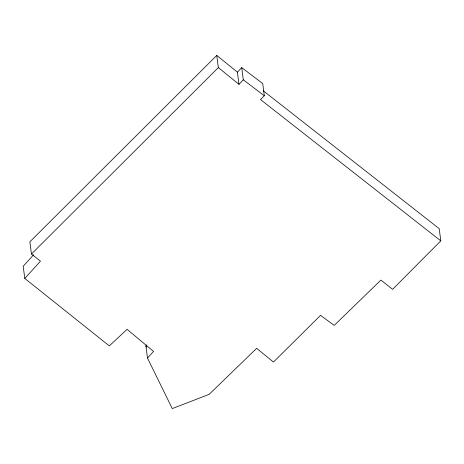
<?xml version="1.0" encoding="UTF-8"?>
<svg xmlns="http://www.w3.org/2000/svg" width="464" height="464" viewBox="0 0 464 464"><rect width="100%" height="100%" fill="white"/><g stroke="black" fill="none" stroke-linecap="round" stroke-linejoin="round"><path stroke-width="0.7" d="M33.657 254.719L23.2 266.249L24.783 278.441L109.313 345.9L127.084 329.324L153.526 351.405L147.477 358.057L172.277 408.598L209.125 394.359L256.673 348.331L273.435 362.077L320.543 315.358L334.213 325.392L380.927 280.076L392.608 289.321L440.8 240.857L439.217 228.665L263.419 90.903M24.783 278.441L40.467 261.151L31.459 254.011L29.876 241.819L216.758 55.402L237.411 72.169L238.995 84.361L243.298 79.825L241.715 67.634L237.411 72.169M147.477 358.057L145.893 345.866L146.821 344.845M31.459 254.011L218.341 67.593L216.758 55.402M241.715 67.634L262.734 83.566L264.318 95.758L260.455 99.528L440.8 240.857M243.298 79.825L264.318 95.758M218.341 67.593L238.995 84.361M145.893 345.866L146.525 347.165"/></g></svg>
